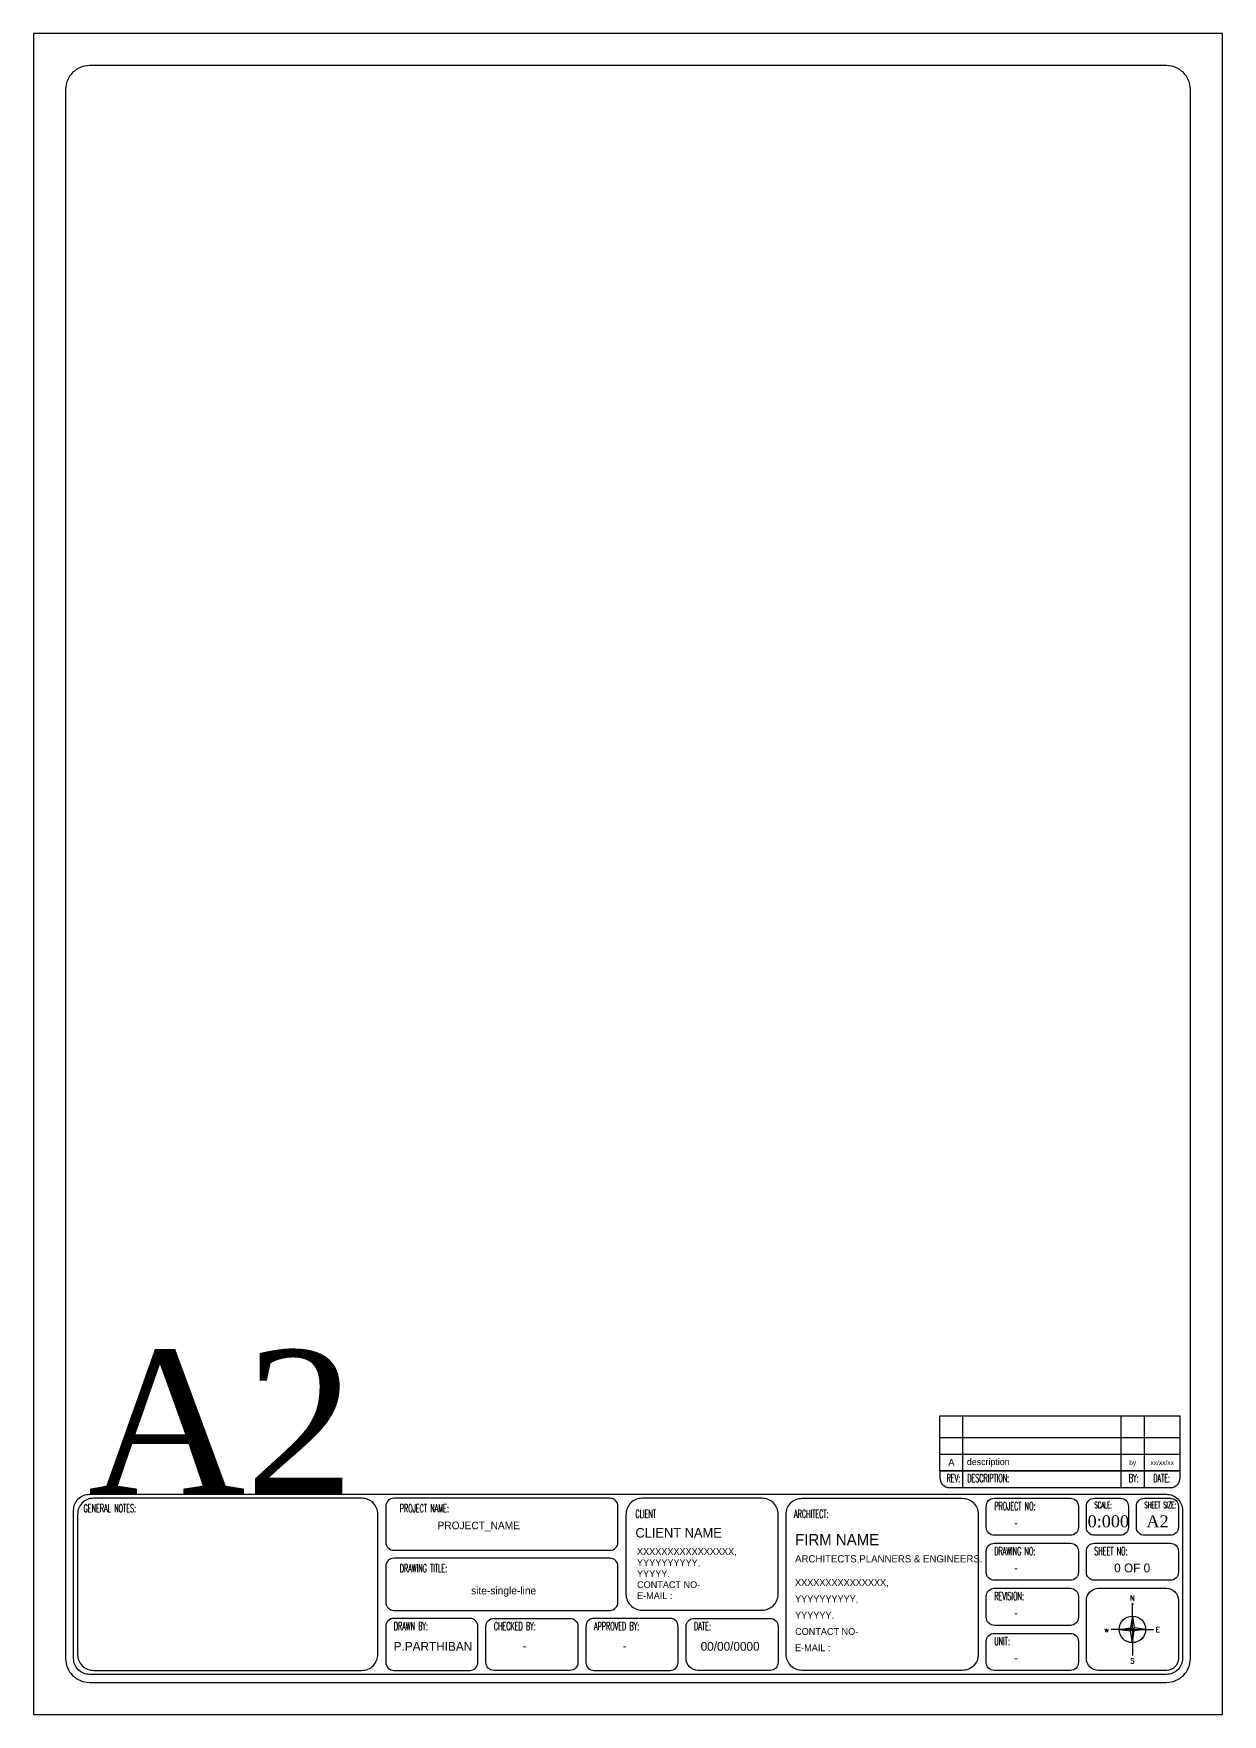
# Model space of a CAD drawing. Header units: millimetres. Extents: x 120 to 7039, y -9 to 2641.
# Drawn here: x 4751 to 5171, y 1452 to 2046 of the extents above; entities that cross this region are included whole.
import ezdxf
from ezdxf.enums import TextEntityAlignment as Align

# ---------------------------------------------------------------- set-up
doc = ezdxf.new("R2010")
doc.units = ezdxf.units.MM
doc.header["$MEASUREMENT"] = 0
for name, color, linetype in [('FENCE', 7, 'Continuous'), ('POWER', 40, 'Continuous'), ('TEXT', 4, 'Continuous')]:
    doc.layers.add(name, color=color, linetype=linetype)
doc.styles.add('romans', font='romans.shx', dxfattribs={"width": 0.5, "height": 8})
doc.styles.add('RT', font='romant.shx')
doc.styles.add('TNR', font='times.ttf')
doc.styles.add('YS TEXT', font='GOTHIC.TTF')

# ---------------------------------------------------------------- blocks, each defined once
blk = doc.blocks.new('A$C6670421E')
at = {"layer": 'FENCE', "linetype": 'Continuous'}
h = blk.add_hatch(color=256, dxfattribs=at)
h.paths.add_polyline_path([(934, 1023), (878, 1068), (878, 652)])
h.paths.add_polyline_path([(1294, 1068), (934, 1114), (878, 1068)])
h.paths.add_polyline_path([(878, 1484), (821, 1114), (878, 1068)])
h.paths.add_polyline_path([(821, 1023), (878, 1068), (462, 1068)])
at = {"layer": 'FENCE'}
for p, q in [((878, 1068), (878, 652)), ((878, 652), (878, 247))]:
    blk.add_line(p, q, dxfattribs=at)
blk.add_circle((878, 1068), 416, dxfattribs=at)
at = {"layer": 'POWER'}
for p, q in [((878, 1890), (860, 1836)), ((878, 1484), (878, 1890)), ((878, 1890), (896, 1836)), ((462, 1068), (215, 1068)), ((462, 1068), (215, 1068)), ((462, 1068), (821, 1114)), ((462, 1068), (821, 1023)), ((878, 1068), (462, 1068)), ((878, 1484), (821, 1114)), ((821, 1114), (878, 1068)), ((821, 1023), (878, 1068)), ((878, 1484), (934, 1114)), ((878, 1068), (878, 1484)), ((934, 1114), (878, 1068)), ((878, 1068), (1294, 1068)), ((934, 1023), (878, 1068)), ((1294, 1068), (934, 1114)), ((1294, 1068), (934, 1023)), ((1294, 1068), (1541, 1068)), ((1294, 1068), (1541, 1068))]:
    blk.add_line(p, q, dxfattribs=at)
at = {"layer": 'TEXT'}
for q in [(821, 1023), (934, 1023)]:
    blk.add_line((878, 652), q, dxfattribs=at)
at = {"layer": 'TEXT', "style": 'RT'}
for s, p in [('N', (797, 1972)), ('w', (-7, 977)), ('E', (1610, 977)), ('S', (809, 0))]:
    blk.add_text(s, height=158, dxfattribs=at).set_placement(p)
blk = doc.blocks.new('A2P2')
for p, q in [((320.2, 105.52), (405.06, 105.52)), ((320.2, 91.97), (320.2, 105.52)), ((320.2, 105.52), (405.06, 105.52)), ((328.35, 91.97), (328.35, 105.52)), ((384.19, 91.97), (384.19, 105.52)), ((392.44, 91.97), (392.44, 105.52)), ((405.06, 91.97), (405.06, 105.52)), ((320.2, 97.91), (405.06, 97.91)), ((320.2, 91.97), (405.06, 91.97)), ((320.2, 86.03), (320.2, 91.97)), ((320.2, 91.97), (405.06, 91.97)), ((328.35, 86.03), (328.35, 91.97)), ((384.19, 86.03), (384.19, 91.97)), ((392.44, 86.03), (392.44, 91.97)), ((405.06, 86.03), (405.06, 91.97)), ((320.2, 86.03), (405.06, 86.03))]:
    blk.add_line(p, q)
at = {"linetype": 'Continuous'}
for p, q in [((405.06, 86.03), (320.2, 86.03)), ((320.2, 86.03), (320.2, 83.54)), ((328.35, 80.14), (328.35, 86.03)), ((384.19, 80.14), (384.19, 86.03)), ((392.44, 80.14), (392.44, 86.03)), ((405.06, 83.54), (405.06, 86.03)), ((323.59, 80.14), (401.66, 80.14))]:
    blk.add_line(p, q, dxfattribs=at)
blk.add_lwpolyline([(0, 594), (0, 0), (420, 0), (420, 594)], close=True)
for points in [[(11.29, 574.2), (11.29, 19.8, 0.414214), (19.78, 11.31), (400.22, 11.31, 0.414214), (408.71, 19.8), (408.71, 574.2, 0.414214), (400.22, 582.69), (19.78, 582.69, 0.414214)], [(19.78, 77.79), (400.22, 77.79, -0.414214), (405.88, 72.13), (405.88, 19.8, -0.414214), (400.22, 14.14), (19.78, 14.14, -0.414214), (14.12, 19.8), (14.12, 72.13, -0.414214)], [(21.19, 15.56), (115.95, 15.56, 0.414214), (121.61, 21.21), (121.61, 70.71, 0.414214), (115.95, 76.37), (21.19, 76.37, 0.414214), (15.54, 70.71), (15.54, 21.21, 0.414214)], [(127.26, 57.99), (203.64, 57.99, 0.414214), (206.46, 60.81), (206.46, 73.54, 0.414214), (203.64, 76.37), (127.26, 76.37, 0.414214), (124.44, 73.54), (124.44, 60.81, 0.414214)], [(214.95, 36.84), (257.38, 36.84, 0.414214), (263.04, 42.5), (263.04, 70.71, 0.414214), (257.38, 76.37), (214.95, 76.37, 0.414214), (209.29, 70.71), (209.29, 42.5, 0.414214)], [(271.52, 76.37), (328.09, 76.37, -0.414214), (333.75, 70.71), (333.75, 21.21, -0.414214), (328.09, 15.56), (271.52, 15.56, -0.414214), (265.86, 21.21), (265.86, 70.71, -0.414214)], [(339.41, 76.37), (366.28, 76.37, -0.414214), (369.11, 73.54), (369.11, 66.12, -0.414214), (366.28, 63.29), (339.41, 63.29, -0.414214), (336.58, 66.12), (336.58, 73.54, -0.414214)], [(374.76, 76.37), (383.96, 76.37, -0.414214), (386.79, 73.54), (386.79, 66.12, -0.414214), (383.96, 63.29), (374.76, 63.29, -0.414214), (371.94, 66.12), (371.94, 73.54, -0.414214)], [(392.44, 76.37), (401.64, 76.37, -0.414214), (404.46, 73.54), (404.46, 66.12, -0.414214), (401.64, 63.29), (392.44, 63.29, -0.414214), (389.61, 66.12), (389.61, 73.54, -0.414214)], [(339.41, 60.46), (366.28, 60.46, -0.414214), (369.11, 57.63), (369.11, 50.21, -0.414214), (366.28, 47.38), (339.41, 47.38, -0.414214), (336.58, 50.21), (336.58, 57.63, -0.414214)], [(374.76, 60.46), (401.64, 60.46, -0.414214), (404.46, 57.63), (404.46, 50.21, -0.414214), (401.64, 47.38), (374.76, 47.38, -0.414214), (371.94, 50.21), (371.94, 57.63, -0.414214)], [(127.26, 36.77), (203.64, 36.77, 0.414214), (206.46, 39.6), (206.46, 52.33, 0.414214), (203.64, 55.16), (127.26, 55.16, 0.414214), (124.44, 52.33), (124.44, 39.6, 0.414214)], [(339.41, 44.55), (366.28, 44.55, -0.414214), (369.11, 41.72), (369.11, 34.3, -0.414214), (366.28, 31.47), (339.41, 31.47, -0.414214), (336.58, 34.3), (336.58, 41.72, -0.414214)], [(376.18, 44.55), (400.22, 44.55, -0.414214), (404.46, 40.31), (404.46, 19.8, -0.414214), (400.22, 15.56), (376.18, 15.56, -0.414214), (371.94, 19.8), (371.94, 40.31, -0.414214)], [(127.26, 15.56), (154.14, 15.56, 0.414214), (156.96, 18.39), (156.96, 31.11, 0.414214), (154.14, 33.94), (127.26, 33.94, 0.414214), (124.44, 31.11), (124.44, 18.39, 0.414214)], [(162.62, 33.94), (189.49, 33.94, -0.414214), (192.32, 31.11), (192.32, 18.39, -0.414214), (189.49, 15.56), (162.62, 15.56, -0.414214), (159.79, 18.39), (159.79, 31.11, -0.414214)], [(197.98, 15.56), (224.85, 15.56, 0.414214), (227.68, 18.39), (227.68, 31.11, 0.414214), (224.85, 33.94), (197.98, 33.94, 0.414214), (195.15, 31.11), (195.15, 18.39, 0.414214)], [(233.34, 33.94), (260.21, 33.94, -0.414214), (263.04, 31.11), (263.04, 18.39, -0.414214), (260.21, 15.56), (234.75, 15.56, -0.414214), (230.51, 19.8), (230.51, 31.11, -0.414214)], [(339.41, 28.64), (366.28, 28.64, -0.414214), (369.11, 25.81), (369.11, 18.39, -0.414214), (366.28, 15.56), (339.41, 15.56, -0.414214), (336.58, 18.39), (336.58, 25.81, -0.414214)]]:
    blk.add_lwpolyline(points, format="xyb", close=True)
for centre, start, end in [((323.59, 83.54), 180, 270), ((401.66, 83.54), 270, 0)]:
    blk.add_arc(centre, 3.39, start, end, dxfattribs=at)
at = {"xscale": 0.0112601130081805, "yscale": 0.0112601130081805, "zscale": 0.0112601130081805}
blk.add_blockref('A$C6670421E', (378.32, 18.02), dxfattribs=at)
for s, height, style, p in [('A2', 51.006, 'TNR', (19.2, 77.76)), ('CLIENT NAME', 3.3943, 'YS TEXT', (212.62, 62.49)), ('-', 3.11, 'YS TEXT', (346.4, 66.11)), ('0:000', 4.243, 'TNR', (372.4, 66.11)), ('A2', 4.243, 'TNR', (393.17, 66.11)), ('FIRM NAME', 3.96, 'YS TEXT', (269.03, 59.8)), ('XXXXXXXXXXXXXXXX,', 2.4043, 'YS TEXT', (213.19, 56.36)), ('YYYYYYYYYY,', 2.4043, 'YS TEXT', (213.19, 52.45)), ('ARCHITECTS,PLANNERS & ENGINEERS.', 2.5457, 'YS TEXT', (269.03, 53.71)), ('YYYYY.', 2.404, 'YS TEXT', (213.19, 48.55)), ('XXXXXXXXXXXXXXX,', 2.4043, 'YS TEXT', (269.03, 45.39)), ('-', 3.11, 'YS TEXT', (346.4, 50.2)), ('0 OF 0', 3.111, 'YS TEXT', (381.76, 50.2)), ('CONTACT NO-', 2.4043, 'YS TEXT', (213.19, 44.64)), ('E-MAIL : ', 2.404, 'YS TEXT', (213.19, 40.73)), ('YYYYYYYYYY,', 2.4043, 'YS TEXT', (269.03, 39.63)), ('YYYYYY.', 2.404, 'YS TEXT', (269.03, 33.86)), ('-', 3.11, 'YS TEXT', (346.4, 34.29)), ('CONTACT NO-', 2.4043, 'YS TEXT', (269.03, 28.09)), ('P.PARTHIBAN', 3.1114, 'YS TEXT', (127.21, 22.49)), ('-', 3.11, 'YS TEXT', (172.78, 22.7)), ('-', 3.11, 'YS TEXT', (208.13, 22.7)), ('00/00/0000', 3.111, 'YS TEXT', (235.67, 22.49)), ('E-MAIL : ', 2.404, 'YS TEXT', (269.03, 22.33)), ('-', 3.11, 'YS TEXT', (346.4, 18.38))]:
    blk.add_text(s, height=height, dxfattribs=dict(style=style)).set_placement(p)
at = {"style": 'romans', "width": 0.5}
for s, height, p in [('REV:', 2.829, (322.58, 82.08)), ('DESCRIPTION:', 2.8286, (329.88, 82.08)), ('BY:', 2.829, (386.94, 82.08)), ('DATE:', 2.829, (395.59, 82.08)), ('GENERAL NOTES:', 2.8286, (17.66, 71.42)), ('PROJECT NAME:', 2.8286, (129.39, 71.42)), ('CLIENT', 2.829, (212.62, 69.45)), ('ARCHITECT:', 2.829, (268.69, 69.45)), ('PROJECT NO:', 2.8286, (339.41, 72.21)), ('SCALE:', 2.263, (374.76, 72.84)), ('SHEET SIZE:', 2.2629, (392.44, 72.84)), ('DRAWING NO:', 2.8286, (339.41, 56.3)), ('SHEET NO:', 2.829, (374.76, 56.3)), ('DRAWING TITLE:', 2.8286, (129.39, 50.21)), ('REVISION:', 2.829, (339.41, 40.39)), ('DRAWN BY:', 2.829, (127.26, 29.77)), ('CHECKED BY:', 2.8286, (162.62, 29.77)), ('APPROVED BY:', 2.8286, (197.98, 29.77)), ('DATE:', 2.829, (233.34, 29.77)), ('UNIT:', 2.829, (339.41, 24.48))]:
    blk.add_text(s, height=height, dxfattribs=at).set_placement(p)
at = {"insert": (142.69, 68.12), "char_height": 2.6871, "attachment_point": 1}
blk.add_mtext_dynamic_manual_height_columns('PROJECT_NAME', width=32.785, gutter_width=1, heights=[0], dxfattribs=at)
at = {"style": 'YS TEXT'}
for tag, height, p in [('rev', 2.55, (324.28, 89)), ('by', 1.7, (388.32, 89)), ('date', 1.7, (398.75, 89))]:
    blk.add_attdef(tag, text='', height=height, dxfattribs=at).set_placement(p, align=Align.MIDDLE_CENTER)
blk.add_attdef('description_001', (329.73, 88.1), '', height=2.33, dxfattribs=at)
blk.add_attdef('DRAWING_TITLE', (154.59, 42.41), '', height=2.69)

msp = doc.modelspace()

# ---------------------------------------------------------------- block references
ref = msp.add_blockref('A2P2', (4751.26, 1451.84), dxfattribs=dict(xscale=0.999997416197115, yscale=0.999997416197115, zscale=0.999997416197115))
ref.add_attrib('SITE_PLAN', 'site-single-line', (4905.84, 1494.25), dxfattribs={"height": 2.6871, "style": 'YS TEXT'})
ref.add_attrib('date', 'xx/xx/xx', dxfattribs={"height": 1.697, "style": 'YS TEXT'}).set_placement((5150, 1540.84), align=Align.MIDDLE_CENTER)
ref.add_attrib('by', 'by', dxfattribs={"height": 1.697, "style": 'YS TEXT'}).set_placement((5139.57, 1540.84), align=Align.MIDDLE_CENTER)
ref.add_attrib('description_001', 'description', (5080.99, 1539.94), dxfattribs={"height": 2.3336, "style": 'YS TEXT'})
ref.add_attrib('rev', 'A', dxfattribs={"height": 2.55, "style": 'YS TEXT'}).set_placement((5075.53, 1540.84), align=Align.MIDDLE_CENTER)

doc.saveas('drawing.dxf')
